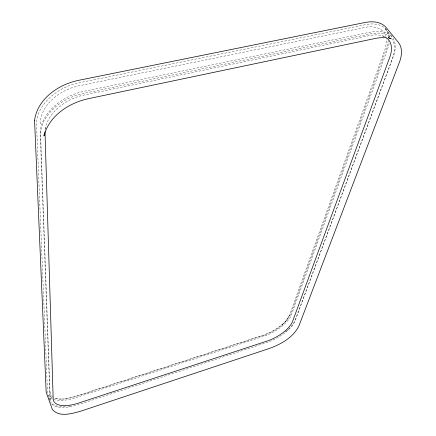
<?xml version="1.0" encoding="UTF-8"?>
<svg xmlns="http://www.w3.org/2000/svg" width="436" height="436" viewBox="0 0 436 436"><rect width="100%" height="100%" fill="white"/><g stroke="black" fill="none" stroke-linecap="round" stroke-linejoin="round"><path stroke-width="0.33" stroke-dasharray="2.18 1.64" d="M40.254 123.982C40.766 103.741 60.697 89.663 78.949 85.788L364.529 27.501C372.388 25.506 383.484 27.43 385.925 36.428M388.351 40.472L386.634 48.107L291.025 313.321C285.863 324.297 274.789 331.355 263.671 335.268L75.423 396.635C68.637 398.782 61.28 399.937 54.228 398.515M45.17 129.487L45.524 127.59M289.488 315.31L286.245 320.667M285.972 320.912C279.498 327.6 271.236 332.45 262.445 335.426L75.237 396.438L67.651 398.379L62.533 399.044M281.792 325.229L286.245 320.765L289.477 315.419L384.972 49.448L386.569 42.216L386.323 38.085M61.721 399.076L57.65 398.771L54.293 397.845M382.645 35.883L384.547 36.493M51.819 397.774L48.14 395.103M53.05 397.229L51.099 395.512L49.982 392.318M391.746 36.471L384.835 28.073L387.364 32.264L388.416 37.251M49.039 398.232L49.709 400.025M50.02 400.003L40.259 134.01A44.548 30.237 -25.1 0 1 83.843 91.353L370.949 32.013A41.077 23.168 -38.9 0 1 393.359 56.418L295.194 320.553A27.484 11.554 -28.8 0 1 266.407 342.669L78.436 404.608A30.242 13.303 -22.8 0 1 50.598 402.412M384.274 36.542A36.586 20.628 -38.9 0 0 369.75 35.583L83.777 95.113A39.671 26.923 -25.1 0 0 45.164 129.808M70.523 405.911A29.512 12.993 -22.8 0 1 67.994 406.325M65.509 406.592A29.512 12.993 -22.8 0 1 50.783 401.807M50.385 400.657A29.512 12.993 -22.8 0 1 50.222 399.458L40.63 135.013A43.382 29.408 -25 0 1 83.031 93.544L370.911 33.817A39.976 22.519 -38.9 0 1 392.732 57.498L295.199 320.111A26.809 11.276 -28.9 0 1 288.997 328.706M288.572 329.109A26.809 11.276 -28.9 0 1 287.226 330.325M286.757 330.728A26.809 11.276 -28.9 0 1 284.784 332.319M389.272 36.913A40.145 22.961 -39.2 0 0 365.461 24.667L78.981 82.796A43.507 29.959 -24.9 0 0 36.548 124.636L47.519 392.989A29.577 13.211 -22.7 0 0 47.682 394.215M389.076 43.513A40.145 22.961 -39.2 0 1 387.626 48.876L291.417 314.688A26.885 11.478 -28.9 0 1 263.295 336.418L75.412 397.752A29.577 13.211 -22.7 0 1 54.097 399.676M52.374 399.093A29.577 13.211 -22.7 0 1 48.096 395.381"/><path stroke-width="0.65" d="M44.461 133.274L43.976 135.874C49.105 115.987 68.632 103.109 87.767 98.814L376.29 38.237L382.454 37.452L385.44 37.491M388.291 37.856L390.95 38.548L388.34 37.714M385.762 37.365A36.586 20.628 -38.9 0 1 389.795 57.203L292.6 321.392A24.481 10.29 -28.8 0 1 266.919 341.137L78.458 403.126A26.934 11.848 -22.8 0 1 53.181 398.978L45.033 132.958A39.671 26.923 -25.1 0 1 45.033 131.667M34.558 120.423L46.156 392.024L52.26 409.295C58.882 417.606 71.678 413.65 80.382 411.295L269.682 348.375C281.144 344.097 293.205 337.431 298.856 326.074L399.49 62.048C401.965 55.655 402.815 47.54 398.041 41.97L385.855 27.185C380.623 21.451 372.044 21.07 364.91 22.519L77.968 80.464C58.152 84.688 37.349 99.032 34.558 120.423"/></g></svg>
